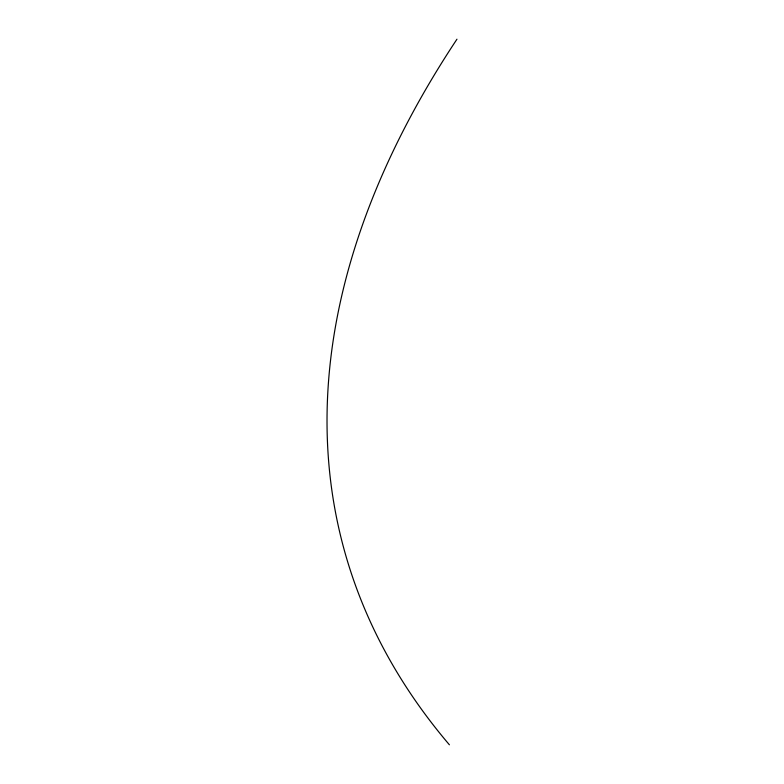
<?xml version="1.0" encoding="UTF-8"?>
<svg xmlns="http://www.w3.org/2000/svg" width="784" height="784" viewBox="0 0 784 784"><rect width="100%" height="100%" fill="white"/><g stroke="black" fill="none" stroke-linecap="round" stroke-linejoin="round"><path stroke-width="1.18" d="M449.408 744.8A1698.546 897.572 -15 0 1 456.954 39.2"/></g></svg>
